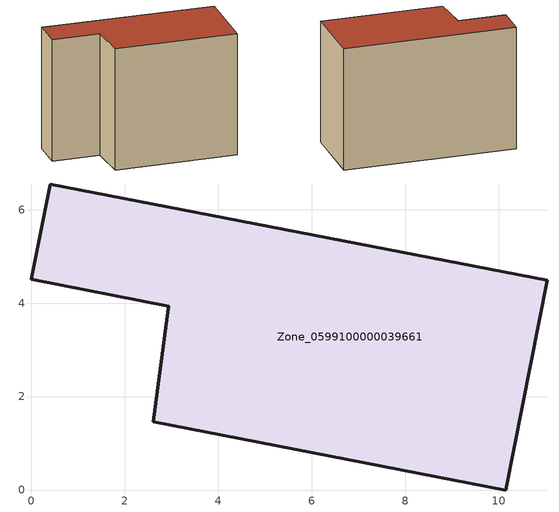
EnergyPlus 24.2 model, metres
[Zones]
Zone_0599100000039661
 floor ground (C_G): 11.04,4.49 10.15,0 2.61,1.46 2.93,3.88 2.94,3.93 0,4.51 0.4,6.55 z0
 wall outside (C_F): 2.94,3.93 2.93,3.88 2.61,1.46 10.15,0 11.04,4.49 0.4,6.55 0,4.51 2.94,3.93 z0:7.84
 roof outside (C_R): 10.15,0 11.04,4.49 0.4,6.55 0,4.51 2.94,3.93 2.93,3.88 2.61,1.46 z7.84
[BUILDING]
Pand.0599100000039661: North Axis=0; Terrain=City; Loads Convergence Tolerance Value=0.04; Temperature Convergence Tolerance Value=0.4; Solar Distribution=FullExterior; Maximum Number of Warmup Days=25; Minimum Number of Warmup Days=1
[Site:Location]
Rotterdam.The.Hague.AP_ZH_NLD Design_Conditions: Latitude=51.96; Longitude=4.45; Time Zone=1; Elevation=-4.5
[SITE:GROUNDTEMPERATURE:BUILDINGSURFACE]
18, 18, 18, 18, 18, 18, 18, 18, 18, 18, 18, 18
[MATERIAL] Thermal Absorptance=0.9; Solar Absorptance=0.7; Visible Absorptance=0.7
Name | Roughness | Thickness | Conductivity | Density | Specific Heat
G.TI.1946 | MediumSmooth | 0.15 | 1 | 540 | 1210
F.TI.1946 | Rough | 0.3 | 0.857143 | 1920 | 840
R.TI.1946 | MediumRough | 0.2 | 0.1 | 1500 | 1000
[CONSTRUCTION]
C_G: G.TI.1946
C_F: F.TI.1946
C_R: R.TI.1946
[ZONE]
Zone_0599100000039661: Type=1; Multiplier=1; Ceiling Height=Autocalculate; Volume=Autocalculate; Floor Area=autocalculate; Part of Total Floor Area=Yes
[ZONEINFILTRATION:DESIGNFLOWRATE]
Infil_Zone_0599100000039661: Zone or ZoneList or Space or SpaceList=Zone_0599100000039661; Schedule=AlwaysOn; Design Flow Rate Calculation Method=Flow/Area; Flow Rate per Floor Area=0.003; Constant Term Coefficient=1; Temperature Term Coefficient=0; Velocity Term Coefficient=0; Velocity Squared Term Coefficient=0
[HVACTEMPLATE:ZONE:IDEALLOADSAIRSYSTEM]
Zone_0599100000039661: Maximum Heating Supply Air Temperature=50; Minimum Cooling Supply Air Temperature=13; Maximum Heating Supply Air Humidity Ratio=0.0156; Minimum Cooling Supply Air Humidity Ratio=0.0077; Heating Limit=NoLimit; Cooling Limit=NoLimit; Dehumidification Control Type=ConstantSensibleHeatRatio; Cooling Sensible Heat Ratio=0.7; Dehumidification Setpoint=60; Humidification Control Type=None; Humidification Setpoint=30; Outdoor Air Method=None; Outdoor Air Flow Rate per Person=0.00944; Outdoor Air Flow Rate per Zone Floor Area=0; Outdoor Air Flow Rate per Zone=0; Demand Controlled Ventilation Type=None; Outdoor Air Economizer Type=NoEconomizer; Heat Recovery Type=None; Sensible Heat Recovery Effectiveness=0.7; Latent Heat Recovery Effectiveness=0.65
[ZONECONTROL:THERMOSTAT]
ThermostatControl_Zone_0599100000039661: Zone or ZoneList=Zone_0599100000039661; Control Type Schedule=DualSetpointControlType; Control 1=Thermostat_Zone_0599100000039661; Temperature Difference Between Cutout And Setpoint=0
[THERMOSTATSETPOINT:DUALSETPOINT]
Thermostat_Zone_0599100000039661: Heating Setpoint Temperature Schedule=HeatingSetpoint_Zone_0599100000039661; Cooling Setpoint Temperature Schedule=CoolingSetpoint_Zone_0599100000039661
[SCHEDULE:COMPACT]
HeatingSetpoint_Zone_0599100000039661: Through: 12/31, For: AllDays, Until: 24:00, 21
CoolingSetpoint_Zone_0599100000039661: Through: 12/31, For: AllDays, Until: 24:00, 24
DualSetpointControlType: Through: 12/31, For: AllDays, Until: 24:00, 4
AlwaysOn: Through: 12/31, For: AllDays, Until: 24:00, 1
